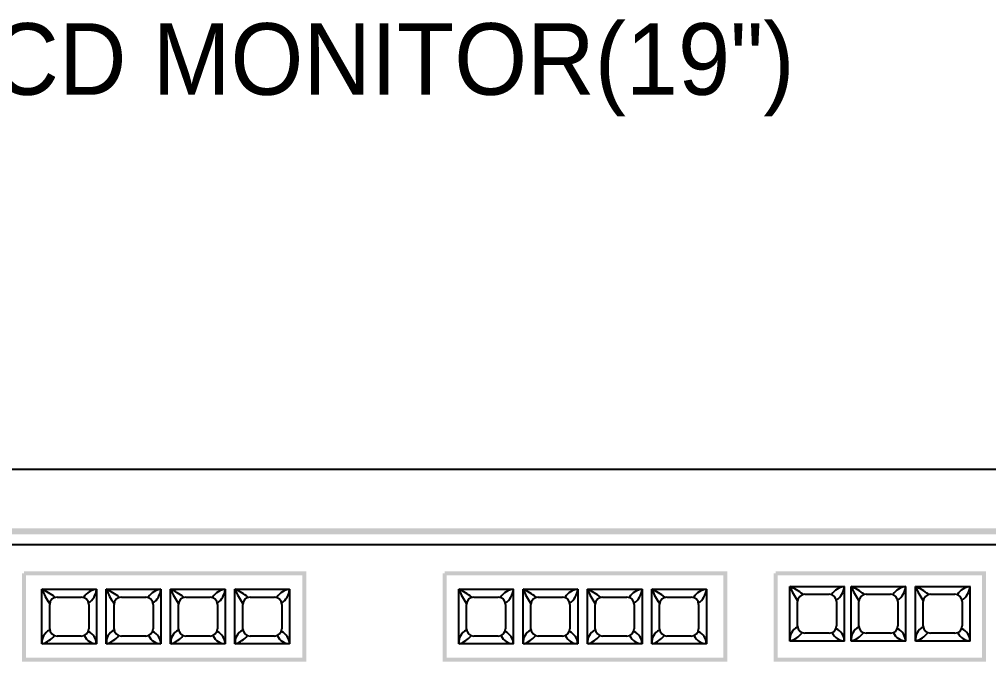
# Model space of a CAD drawing. Header units: millimetres. Extents: x 30232679 to 30326002, y -948068 to -920528.
# Drawn here: x 30306438 to 30308230, y -943172 to -941984 of the extents above; entities that cross this region are included whole.
import ezdxf

# ---------------------------------------------------------------- set-up
doc = ezdxf.new("R2010")
doc.units = ezdxf.units.MM
doc.header["$LTSCALE"] = 600
doc.header["$MEASUREMENT"] = 0
doc.layers.add('PARKING', color=7, linetype='CONTINUOUS')
doc.styles.add('돋움', font='Dotum.ttf')

msp = doc.modelspace()

# ---------------------------------------------------------------- linework, layer by layer
at = {"layer": 'PARKING', "linetype": 'Continuous'}
for p, q in [((30305404.6, -942815.8, 7098.2), (30308870.9, -942815.8, 7098.2)), ((30305515.2, -942955.2, 7098.2), (30308813.9, -942955.2, 7098.2)), ((30307862.6, -943133.5, 7098.2), (30307862.6, -943032.5, 7098.2)), ((30307862.6, -943032.5, 7098.2), (30307963.5, -943032.5, 7098.2)), ((30307963.5, -943032.5, 7098.2), (30307963.5, -943133.5, 7098.2)), ((30307975.9, -943133.5, 7098.2), (30307975.9, -943032.5, 7098.2)), ((30307975.9, -943032.5, 7098.2), (30308076.9, -943032.5, 7098.2)), ((30308076.9, -943032.5, 7098.2), (30308076.9, -943133.5, 7098.2)), ((30308094.9, -943133.5, 7098.2), (30308094.9, -943032.5, 7098.2)), ((30308094.9, -943032.5, 7098.2), (30308195.9, -943032.5, 7098.2)), ((30308195.9, -943032.5, 7098.2), (30308195.9, -943133.5, 7098.2)), ((30306479.6, -943037.8, 7098.2), (30306580.6, -943037.8, 7098.2)), ((30306479.6, -943138.8, 7098.2), (30306479.6, -943037.8, 7098.2)), ((30306507.6, -943052.3, 7098.2), (30306552.5, -943052.3, 7098.2)), ((30306580.6, -943037.8, 7098.2), (30306580.6, -943138.8, 7098.2)), ((30306598.6, -943037.8, 7098.2), (30306699.6, -943037.8, 7098.2)), ((30306598.6, -943138.8, 7098.2), (30306598.6, -943037.8, 7098.2)), ((30306626.6, -943052.3, 7098.2), (30306671.6, -943052.3, 7098.2)), ((30306699.6, -943037.8, 7098.2), (30306699.6, -943138.8, 7098.2)), ((30306717.6, -943138.8, 7098.2), (30306717.6, -943037.8, 7098.2)), ((30306717.6, -943037.8, 7098.2), (30306818.6, -943037.8, 7098.2)), ((30306745.7, -943052.3, 7098.2), (30306790.6, -943052.3, 7098.2)), ((30306818.6, -943037.8, 7098.2), (30306818.6, -943138.8, 7098.2)), ((30306836.7, -943037.8, 7098.2), (30306937.7, -943037.8, 7098.2)), ((30306836.7, -943138.8, 7098.2), (30306836.7, -943037.8, 7098.2)), ((30306864.7, -943052.3, 7098.2), (30306909.6, -943052.3, 7098.2)), ((30306937.7, -943037.8, 7098.2), (30306937.7, -943138.8, 7098.2)), ((30307250.4, -943037.8, 7098.2), (30307351.4, -943037.8, 7098.2)), ((30307250.4, -943138.8, 7098.2), (30307250.4, -943037.8, 7098.2)), ((30307278.4, -943052.3, 7098.2), (30307323.4, -943052.3, 7098.2)), ((30307351.4, -943037.8, 7098.2), (30307351.4, -943138.8, 7098.2)), ((30307369.4, -943037.8, 7098.2), (30307470.4, -943037.8, 7098.2)), ((30307369.4, -943138.8, 7098.2), (30307369.4, -943037.8, 7098.2)), ((30307397.5, -943052.3, 7098.2), (30307442.4, -943052.3, 7098.2)), ((30307470.4, -943037.8, 7098.2), (30307470.4, -943138.8, 7098.2)), ((30307488.5, -943037.8, 7098.2), (30307589.4, -943037.8, 7098.2)), ((30307488.5, -943138.8, 7098.2), (30307488.5, -943037.8, 7098.2)), ((30307516.5, -943052.3, 7098.2), (30307561.4, -943052.3, 7098.2)), ((30307589.4, -943037.8, 7098.2), (30307589.4, -943138.8, 7098.2)), ((30307607.5, -943138.8, 7098.2), (30307607.5, -943037.8, 7098.2)), ((30307607.5, -943037.8, 7098.2), (30307708.5, -943037.8, 7098.2)), ((30307635.5, -943052.3, 7098.2), (30307680.4, -943052.3, 7098.2)), ((30307708.5, -943037.8, 7098.2), (30307708.5, -943138.8, 7098.2)), ((30307890.6, -943047, 7098.2), (30307935.5, -943047, 7098.2)), ((30308003.9, -943047, 7098.2), (30308048.9, -943047, 7098.2)), ((30308123, -943047, 7098.2), (30308167.9, -943047, 7098.2)), ((30306494, -943110.8, 7098.2), (30306494, -943065.9, 7098.2)), ((30306566.1, -943065.9, 7098.2), (30306566.1, -943110.8, 7098.2)), ((30306613, -943110.8, 7098.2), (30306613, -943065.9, 7098.2)), ((30306685.2, -943065.9, 7098.2), (30306685.2, -943110.8, 7098.2)), ((30306732.1, -943110.8, 7098.2), (30306732.1, -943065.9, 7098.2)), ((30306804.2, -943065.9, 7098.2), (30306804.2, -943110.8, 7098.2)), ((30306851.1, -943110.8, 7098.2), (30306851.1, -943065.9, 7098.2)), ((30306923.2, -943065.9, 7098.2), (30306923.2, -943110.8, 7098.2)), ((30307264.8, -943110.8, 7098.2), (30307264.8, -943065.9, 7098.2)), ((30307337, -943065.9, 7098.2), (30307337, -943110.8, 7098.2)), ((30307383.9, -943110.8, 7098.2), (30307383.9, -943065.9, 7098.2)), ((30307456, -943065.9, 7098.2), (30307456, -943110.8, 7098.2)), ((30307502.9, -943110.8, 7098.2), (30307502.9, -943065.9, 7098.2)), ((30307575, -943065.9, 7098.2), (30307575, -943110.8, 7098.2)), ((30307621.9, -943110.8, 7098.2), (30307621.9, -943065.9, 7098.2)), ((30307694, -943065.9, 7098.2), (30307694, -943110.8, 7098.2)), ((30307877, -943105.5, 7098.2), (30307877, -943060.6, 7098.2)), ((30307949.1, -943060.6, 7098.2), (30307949.1, -943105.5, 7098.2)), ((30307990.3, -943105.5, 7098.2), (30307990.3, -943060.6, 7098.2)), ((30308062.5, -943060.6, 7098.2), (30308062.5, -943105.5, 7098.2)), ((30308109.4, -943105.5, 7098.2), (30308109.4, -943060.6, 7098.2)), ((30308181.5, -943060.6, 7098.2), (30308181.5, -943105.5, 7098.2)), ((30306552.5, -943124.4, 7098.2), (30306507.6, -943124.4, 7098.2)), ((30306671.6, -943124.4, 7098.2), (30306626.6, -943124.4, 7098.2)), ((30306790.6, -943124.4, 7098.2), (30306745.7, -943124.4, 7098.2)), ((30306909.6, -943124.4, 7098.2), (30306864.7, -943124.4, 7098.2)), ((30307323.4, -943124.4, 7098.2), (30307278.4, -943124.4, 7098.2)), ((30307442.4, -943124.4, 7098.2), (30307397.5, -943124.4, 7098.2)), ((30307561.4, -943124.4, 7098.2), (30307516.5, -943124.4, 7098.2)), ((30307680.4, -943124.4, 7098.2), (30307635.5, -943124.4, 7098.2)), ((30307935.5, -943119.1, 7098.2), (30307890.6, -943119.1, 7098.2)), ((30308048.9, -943119.1, 7098.2), (30308003.9, -943119.1, 7098.2)), ((30308167.9, -943119.1, 7098.2), (30308123, -943119.1, 7098.2)), ((30306580.6, -943138.8, 7098.2), (30306479.6, -943138.8, 7098.2)), ((30306699.6, -943138.8, 7098.2), (30306598.6, -943138.8, 7098.2)), ((30306818.6, -943138.8, 7098.2), (30306717.6, -943138.8, 7098.2)), ((30306937.7, -943138.8, 7098.2), (30306836.7, -943138.8, 7098.2)), ((30307351.4, -943138.8, 7098.2), (30307250.4, -943138.8, 7098.2)), ((30307470.4, -943138.8, 7098.2), (30307369.4, -943138.8, 7098.2)), ((30307589.4, -943138.8, 7098.2), (30307488.5, -943138.8, 7098.2)), ((30307708.5, -943138.8, 7098.2), (30307607.5, -943138.8, 7098.2)), ((30307963.5, -943133.5, 7098.2), (30307862.6, -943133.5, 7098.2)), ((30308076.9, -943133.5, 7098.2), (30307975.9, -943133.5, 7098.2)), ((30308195.9, -943133.5, 7098.2), (30308094.9, -943133.5, 7098.2))]:
    msp.add_line(p, q, dxfattribs=at)
for centre, radius, start, end in [((30307816.9, -943135.9, 7098.2), 113, 51.9112, 66.1613), ((30307976.5, -942987.8, 7098.2), 122.2, 201.5209, 215.1064), ((30307968.3, -943066.2, 7098.2), 34, 97.8809, 146.0244), ((30307926.7, -943028.3, 7098.2), 37.2, 306.7642, 353.3038), ((30307930.2, -943135.9, 7098.2), 113, 51.9112, 66.1613), ((30308089.8, -942987.8, 7098.2), 122.2, 201.5209, 215.1064), ((30308081.7, -943066.2, 7098.2), 34, 97.8809, 146.0244), ((30308040.1, -943028.3, 7098.2), 37.2, 306.7642, 353.3038), ((30308049.2, -943135.9, 7098.2), 113, 51.9112, 66.1613), ((30308208.9, -942987.8, 7098.2), 122.2, 201.5209, 215.1064), ((30308200.7, -943066.2, 7098.2), 34, 97.8809, 146.0244), ((30308159.1, -943028.3, 7098.2), 37.2, 306.7642, 353.3038), ((30306433.9, -943141.2, 7098.2), 113, 51.9112, 66.1613), ((30306593.5, -942993.1, 7098.2), 122.2, 201.5209, 215.1064), ((30306507.6, -943065.9, 7098.2), 13.6, 90, 180), ((30306552.5, -943065.9, 7098.2), 13.6, 0, 90), ((30306585.3, -943071.5, 7098.2), 34, 97.8809, 146.0244), ((30306543.8, -943033.6, 7098.2), 37.2, 306.7642, 353.3038), ((30306552.9, -943141.2, 7098.2), 113, 51.9112, 66.1613), ((30306712.5, -942993.1, 7098.2), 122.2, 201.5209, 215.1064), ((30306626.6, -943065.9, 7098.2), 13.6, 90, 180), ((30306671.6, -943065.9, 7098.2), 13.6, 0, 90), ((30306704.4, -943071.5, 7098.2), 34, 97.8809, 146.0244), ((30306662.8, -943033.6, 7098.2), 37.2, 306.7642, 353.3038), ((30306671.9, -943141.2, 7098.2), 113, 51.9112, 66.1613), ((30306831.6, -942993.1, 7098.2), 122.2, 201.5209, 215.1064), ((30306745.7, -943065.9, 7098.2), 13.6, 90, 180), ((30306790.6, -943065.9, 7098.2), 13.6, 0, 90), ((30306823.4, -943071.5, 7098.2), 34, 97.8809, 146.0244), ((30306781.8, -943033.6, 7098.2), 37.2, 306.7642, 353.3038), ((30306791, -943141.2, 7098.2), 113, 51.9112, 66.1613), ((30306950.6, -942993.1, 7098.2), 122.2, 201.5209, 215.1064), ((30306864.7, -943065.9, 7098.2), 13.6, 90, 180), ((30306909.6, -943065.9, 7098.2), 13.6, 0, 90), ((30306942.4, -943071.5, 7098.2), 34, 97.8809, 146.0244), ((30306900.8, -943033.6, 7098.2), 37.2, 306.7642, 353.3038), ((30307204.7, -943141.2, 7098.2), 113, 51.9112, 66.1613), ((30307364.3, -942993.1, 7098.2), 122.2, 201.5209, 215.1064), ((30307278.4, -943065.9, 7098.2), 13.6, 90, 180), ((30307323.4, -943065.9, 7098.2), 13.6, 0, 90), ((30307356.1, -943071.5, 7098.2), 34, 97.8809, 146.0244), ((30307314.6, -943033.6, 7098.2), 37.2, 306.7642, 353.3038), ((30307323.7, -943141.2, 7098.2), 113, 51.9112, 66.1613), ((30307483.4, -942993.1, 7098.2), 122.2, 201.5209, 215.1064), ((30307397.5, -943065.9, 7098.2), 13.6, 90, 180), ((30307442.4, -943065.9, 7098.2), 13.6, 0, 90), ((30307475.2, -943071.5, 7098.2), 34, 97.8809, 146.0244), ((30307433.6, -943033.6, 7098.2), 37.2, 306.7642, 353.3038), ((30307442.8, -943141.2, 7098.2), 113, 51.9112, 66.1613), ((30307602.4, -942993.1, 7098.2), 122.2, 201.5209, 215.1064), ((30307516.5, -943065.9, 7098.2), 13.6, 90, 180), ((30307561.4, -943065.9, 7098.2), 13.6, 0, 90), ((30307594.2, -943071.5, 7098.2), 34, 97.8809, 146.0244), ((30307552.6, -943033.6, 7098.2), 37.2, 306.7642, 353.3038), ((30307561.8, -943141.2, 7098.2), 113, 51.9112, 66.1613), ((30307721.4, -942993.1, 7098.2), 122.2, 201.5209, 215.1064), ((30307635.5, -943065.9, 7098.2), 13.6, 90, 180), ((30307680.4, -943065.9, 7098.2), 13.6, 0, 90), ((30307713.2, -943071.5, 7098.2), 34, 97.8809, 146.0244), ((30307671.7, -943033.6, 7098.2), 37.2, 306.7642, 353.3038), ((30307890.6, -943060.6, 7098.2), 13.6, 90, 180), ((30307935.5, -943060.6, 7098.2), 13.6, 0, 90), ((30308003.9, -943060.6, 7098.2), 13.6, 90, 180), ((30308048.9, -943060.6, 7098.2), 13.6, 0, 90), ((30308123, -943060.6, 7098.2), 13.6, 90, 180), ((30308167.9, -943060.6, 7098.2), 13.6, 0, 90), ((30307890.6, -943105.5, 7098.2), 13.6, 180, 270), ((30307935.5, -943105.5, 7098.2), 13.6, 270, 0), ((30308003.9, -943105.5, 7098.2), 13.6, 180, 270), ((30308048.9, -943105.5, 7098.2), 13.6, 270, 0), ((30308123, -943105.5, 7098.2), 13.6, 180, 270), ((30308167.9, -943105.5, 7098.2), 13.6, 270, 0), ((30306504.9, -943135.7, 7098.2), 25.2, 116.7478, 186.5343), ((30306465.3, -943092.6, 7098.2), 48.6, 288.6846, 319.8097), ((30306507.6, -943110.8, 7098.2), 13.6, 180, 270), ((30306552.5, -943110.8, 7098.2), 13.6, 270, 0), ((30306581.7, -943112.4, 7098.2), 26.2, 206.0881, 267.7266), ((30306554.2, -943139.8, 7098.2), 26.5, 2.7159, 63.5816), ((30306624, -943135.7, 7098.2), 25.2, 116.7478, 186.5343), ((30306584.3, -943092.6, 7098.2), 48.6, 288.6846, 319.8097), ((30306626.6, -943110.8, 7098.2), 13.6, 180, 270), ((30306671.6, -943110.8, 7098.2), 13.6, 270, 0), ((30306700.7, -943112.4, 7098.2), 26.2, 206.0881, 267.7266), ((30306673.2, -943139.8, 7098.2), 26.5, 2.7159, 63.5816), ((30306743, -943135.7, 7098.2), 25.2, 116.7478, 186.5343), ((30306703.3, -943092.6, 7098.2), 48.6, 288.6846, 319.8097), ((30306745.7, -943110.8, 7098.2), 13.6, 180, 270), ((30306790.6, -943110.8, 7098.2), 13.6, 270, 0), ((30306819.8, -943112.4, 7098.2), 26.2, 206.0881, 267.7266), ((30306792.3, -943139.8, 7098.2), 26.5, 2.7159, 63.5816), ((30306862, -943135.7, 7098.2), 25.2, 116.7478, 186.5343), ((30306822.3, -943092.6, 7098.2), 48.6, 288.6846, 319.8097), ((30306864.7, -943110.8, 7098.2), 13.6, 180, 270), ((30306909.6, -943110.8, 7098.2), 13.6, 270, 0), ((30306938.8, -943112.4, 7098.2), 26.2, 206.0881, 267.7266), ((30306911.3, -943139.8, 7098.2), 26.5, 2.7159, 63.5816), ((30307275.7, -943135.7, 7098.2), 25.2, 116.7478, 186.5343), ((30307236.1, -943092.6, 7098.2), 48.6, 288.6846, 319.8097), ((30307278.4, -943110.8, 7098.2), 13.6, 180, 270), ((30307323.4, -943110.8, 7098.2), 13.6, 270, 0), ((30307352.5, -943112.4, 7098.2), 26.2, 206.0881, 267.7266), ((30307325, -943139.8, 7098.2), 26.5, 2.7159, 63.5816), ((30307394.8, -943135.7, 7098.2), 25.2, 116.7478, 186.5343), ((30307355.1, -943092.6, 7098.2), 48.6, 288.6846, 319.8097), ((30307397.5, -943110.8, 7098.2), 13.6, 180, 270), ((30307442.4, -943110.8, 7098.2), 13.6, 270, 0), ((30307471.6, -943112.4, 7098.2), 26.2, 206.0881, 267.7266), ((30307444.1, -943139.8, 7098.2), 26.5, 2.7159, 63.5816), ((30307513.8, -943135.7, 7098.2), 25.2, 116.7478, 186.5343), ((30307474.1, -943092.6, 7098.2), 48.6, 288.6846, 319.8097), ((30307516.5, -943110.8, 7098.2), 13.6, 180, 270), ((30307561.4, -943110.8, 7098.2), 13.6, 270, 0), ((30307590.6, -943112.4, 7098.2), 26.2, 206.0881, 267.7266), ((30307563.1, -943139.8, 7098.2), 26.5, 2.7159, 63.5816), ((30307632.8, -943135.7, 7098.2), 25.2, 116.7478, 186.5343), ((30307593.2, -943092.6, 7098.2), 48.6, 288.6846, 319.8097), ((30307635.5, -943110.8, 7098.2), 13.6, 180, 270), ((30307680.4, -943110.8, 7098.2), 13.6, 270, 0), ((30307709.6, -943112.4, 7098.2), 26.2, 206.0881, 267.7266), ((30307682.1, -943139.8, 7098.2), 26.5, 2.7159, 63.5816), ((30307887.9, -943130.4, 7098.2), 25.2, 116.7478, 186.5343), ((30307848.2, -943087.3, 7098.2), 48.6, 288.6846, 319.8097), ((30307964.7, -943107.1, 7098.2), 26.2, 206.0881, 267.7266), ((30307937.2, -943134.6, 7098.2), 26.5, 2.7159, 63.5816), ((30308001.3, -943130.4, 7098.2), 25.2, 116.7478, 186.5343), ((30307961.6, -943087.3, 7098.2), 48.6, 288.6846, 319.8097), ((30308078, -943107.1, 7098.2), 26.2, 206.0881, 267.7266), ((30308050.5, -943134.6, 7098.2), 26.5, 2.7159, 63.5816), ((30308120.3, -943130.4, 7098.2), 25.2, 116.7478, 186.5343), ((30308080.6, -943087.3, 7098.2), 48.6, 288.6846, 319.8097), ((30308197.1, -943107.1, 7098.2), 26.2, 206.0881, 267.7266), ((30308169.6, -943134.6, 7098.2), 26.5, 2.7159, 63.5816)]:
    msp.add_arc(centre, radius, start, end, dxfattribs=at)
for points in [[(30305522.9, -942924.9, 7098.2), (30305522.9, -942936, 7098.2), (30308804.3, -942924.9, 7098.2), (30308804.3, -942936, 7098.2)], [(30306442.6, -943171.6, 7098.2), (30306450, -943164.2, 7098.2), (30306442.6, -943008.4, 7098.2), (30306450, -943008.4, 7098.2)], [(30306446.3, -943004.7, 7098.2), (30306446.3, -943012.1, 7098.2), (30306968.8, -943004.7, 7098.2), (30306961.4, -943012.1, 7098.2)], [(30306968.8, -943004.7, 7098.2), (30306961.4, -943012.1, 7098.2), (30306968.8, -943171.6, 7098.2), (30306961.4, -943164.2, 7098.2)], [(30307220.7, -943171.6, 7098.2), (30307228.1, -943164.2, 7098.2), (30307220.7, -943008.4, 7098.2), (30307228.1, -943008.4, 7098.2)], [(30307224.4, -943004.7, 7098.2), (30307224.4, -943012.1, 7098.2), (30307746.9, -943004.7, 7098.2), (30307739.5, -943012.1, 7098.2)], [(30307746.9, -943004.7, 7098.2), (30307739.5, -943012.1, 7098.2), (30307746.9, -943171.6, 7098.2), (30307739.5, -943164.2, 7098.2)], [(30307832.6, -943171.6, 7098.2), (30307840, -943164.2, 7098.2), (30307832.6, -943008.4, 7098.2), (30307840, -943008.4, 7098.2)], [(30307836.3, -943004.7, 7098.2), (30307836.3, -943012.1, 7098.2), (30308225.7, -943004.7, 7098.2), (30308218.3, -943012.1, 7098.2)], [(30308225.7, -943004.7, 7098.2), (30308218.3, -943012.1, 7098.2), (30308225.7, -943171.6, 7098.2), (30308218.3, -943164.2, 7098.2)], [(30306968.8, -943171.6, 7098.2), (30306961.4, -943164.2, 7098.2), (30306442.6, -943171.6, 7098.2), (30306450, -943164.2, 7098.2)], [(30307746.9, -943171.6, 7098.2), (30307739.5, -943164.2, 7098.2), (30307220.7, -943171.6, 7098.2), (30307228.1, -943164.2, 7098.2)], [(30308225.7, -943171.6, 7098.2), (30308218.3, -943164.2, 7098.2), (30307832.6, -943171.6, 7098.2), (30307840, -943164.2, 7098.2)]]:
    msp.add_trace(points, dxfattribs=at)

# ---------------------------------------------------------------- texts
at = {"layer": 'PARKING', "linetype": 'Continuous', "style": '돋움'}
msp.add_text('TFT LCD MONITOR(19")', height=132.406, dxfattribs=at).set_placement((30305924, -942123.2, 7098.2))

doc.saveas('drawing.dxf')
